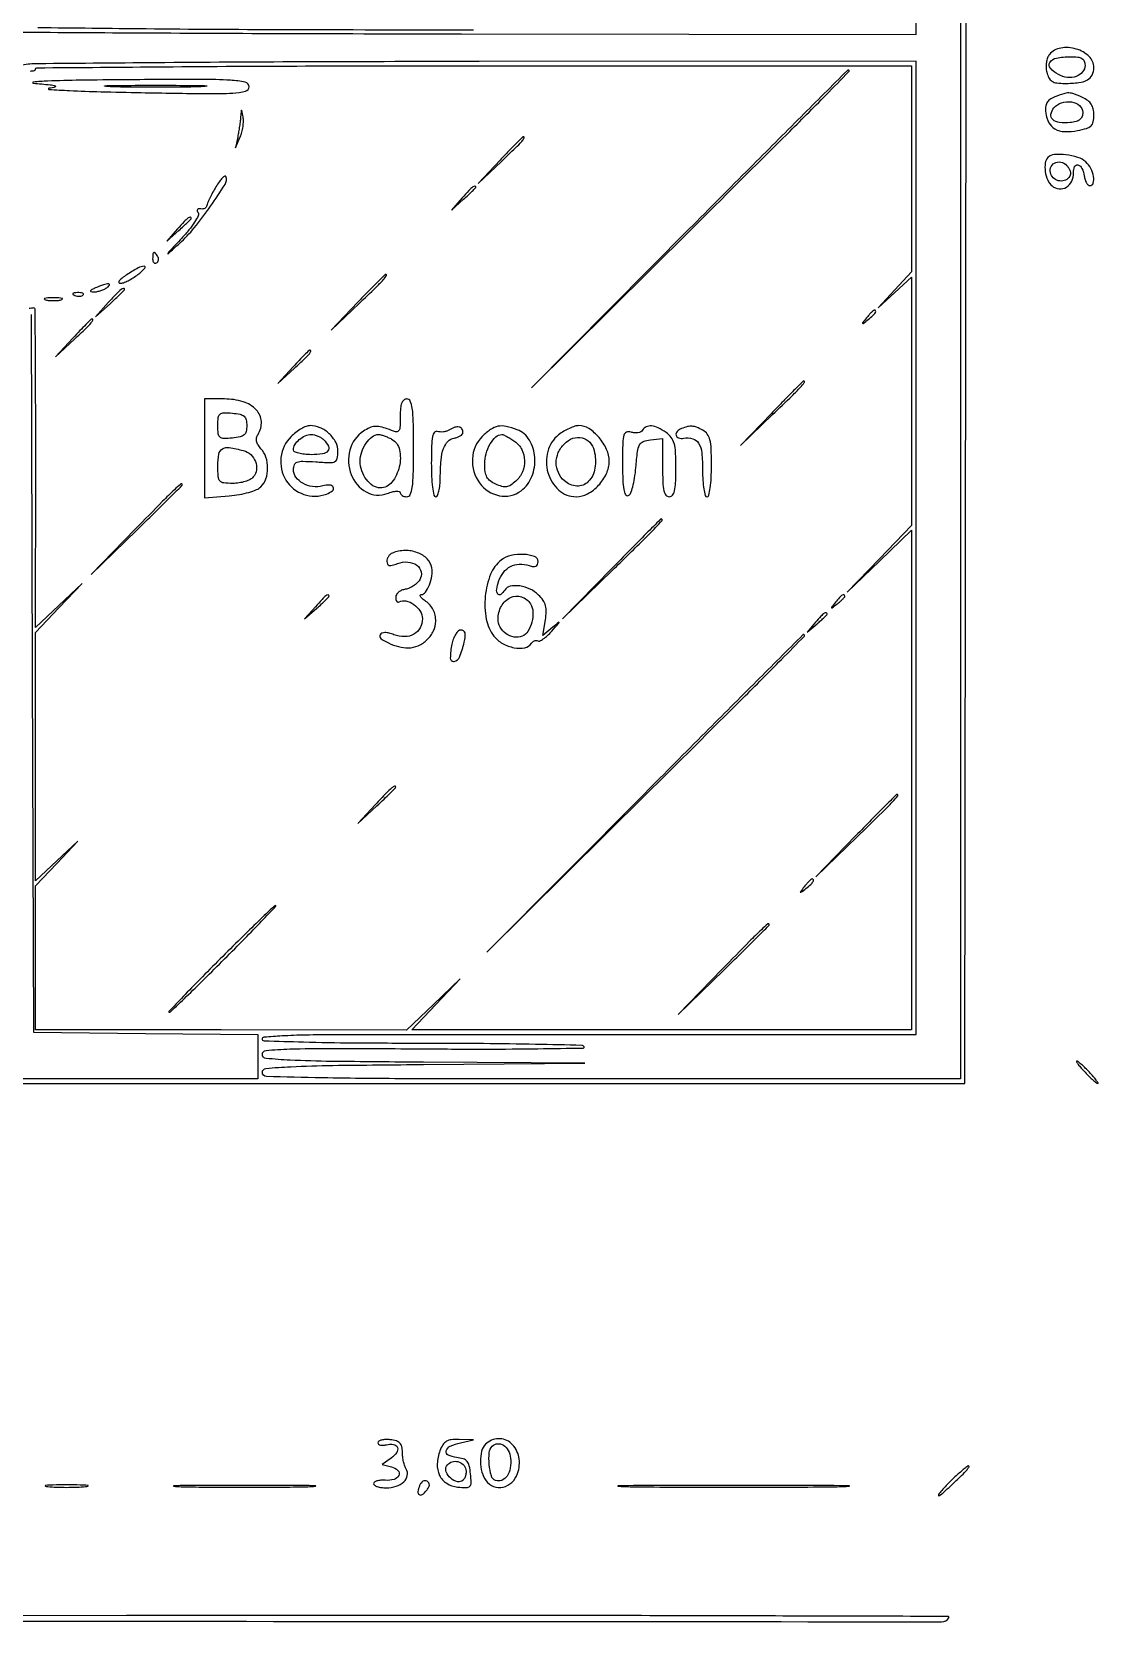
# Model space of a CAD drawing. Extents: x 121 to 921, y 24 to 639.
# Drawn here: x 681.2 to 920.9, y 24.4 to 383.6 of the extents above; entities that cross this region are included whole.
import ezdxf

# ---------------------------------------------------------------- set-up
doc = ezdxf.new("R2010")
doc.units = 0

msp = doc.modelspace()

# ---------------------------------------------------------------- linework, layer by layer
for points in [[(500.883774, 26.115619, 0.000011), (693.398486, 25.987309, 0.000012), (885.762253, 25.867917, 0.260085), (887.34552, 26.75, 0.58647), (887.174201, 27.058284, 0.000019), (833.217006, 27.204707, 0.000634), (773.48054, 27.28875, 0.000379), (702.42729, 27.244746), (517.045507, 26.989492)], [(890, 609), (890, 378.5), (890, 148), (811.5, 148, -0.000494), (766.544158, 148.044433, -0.004243), (746.443048, 148.254737, -0.002617), (733.902543, 148.558037, -0.405624), (733, 149.487526, -0.387565), (733.803706, 150.368646, -0.01081), (739.388607, 150.76142, -0.009102), (748.830717, 151.048441, -0.001147), (769.25, 151.250395), (805.5, 151.525739), (769.25, 151.762869, -0.001109), (748.542714, 151.944245, -0.009394), (739.234668, 152.221363, -0.012161), (733.82362, 152.616366, -0.386025), (733, 153.524192, -0.389632), (733.827357, 154.424725, -0.012582), (739.176235, 154.743282, -0.009396), (748.446985, 154.887279, -0.001068), (769.40507, 154.774192, 0.001922), (783.333078, 154.722844, 0.00327), (794.979826, 154.800856, 0.000509), (805.179846, 154.946268, 0.582443), (805.346053, 155.25, 0.253784), (804.810329, 155.556455, 0.000483), (794.460628, 155.779688, 0.003196), (782.754243, 155.946016, 0.001954), (768.940983, 156, -0.00191), (753.375691, 156.059446, -0.005045), (742.235246, 156.256956, -0.001376), (733.459138, 156.525303, -0.404488), (733, 157, -0.39031), (733.415284, 157.450947, -0.00543), (737.441467, 157.739045, -0.010494), (742.688128, 157.946851, -0.004413), (749.75, 158.015867, -0.000249), (759.501761, 158.020255, -0.000041), (778.25, 158.017814, -0.000045), (800.294755, 158.011116, -0.00004), (823.25, 158.000211), (880, 157.968688), (880, 267.484344), (880, 377), (781.75, 376.925877, 0.000691), (743.766254, 376.844696, 0.001077), (711.039062, 376.658966, 0.00029), (682.494049, 376.418875, 0.037999), (679, 376.121331)], [(678.25, 383.716254, 0.924652), (678.262394, 383.544617, 0.00012), (706.34375, 383.378024, 0.000671), (738.728205, 383.237128, 0.000386), (777.75, 383.149832), (880, 383), (880, 491)], [(680.898438, 374.778588, 0.036605), (681.778854, 374.912939, 0.349857), (682, 375.190306, -0.411793), (682.321632, 375.514609, -0.000063), (710.934375, 375.747678, -0.001251), (742.730108, 375.923068, -0.00075), (780.5, 375.980198), (879, 375.981386), (879, 352.782856), (879, 329.584325), (875.25, 325.543481), (871.5, 321.502637), (875.25, 324.947485), (879, 328.392334), (879, 300.469683), (879, 272.547032), (871.75, 265.023682), (864.5, 257.500332), (871.75, 264.473346), (879, 271.446361), (879, 215.232105), (879, 159.017849), (822.79252, 159.01739), (766.58504, 159.01693), (772.042179, 164.758465), (777.499318, 170.5), (771.469845, 164.749192), (765.440372, 158.998384), (723.720186, 159.022921), (682, 159.047458), (682, 175.23938), (682, 191.431302), (686.75, 196.46503), (691.5, 201.498758), (686.75, 197.041171), (682, 192.583584), (682, 220.510347), (682, 248.437109), (687.25, 253.968101), (692.5, 259.499093), (687.2391, 254.526402), (681.9782, 249.553711), (682.026108, 285.406515, 0.00075), (682.023841, 299.165631, 0.001243), (681.975634, 310.776375, 0.000072), (681.904784, 321.22284, 0.265755), (681.787008, 321.425508, 0.161014), (681.565321, 321.471735, 0.004262), (680.556183, 321.347769, 0.00852)], [(780.5, 384, -0.000669), (737.223133, 384.057892, -0.001869), (706.875, 384.252538, -0.000198), (682.484864, 384.509801, -0.411012)]]:
    msp.add_lwpolyline(points, format="xyb")
for points in [[(532, 147), (711.495767, 147), (890.991535, 147), (891.245767, 378.500013), (891.5, 610.000027)], [(680.988171, 320), (681.244085, 239.25), (681.5, 158.5), (706.75, 158.232829), (732, 157.965658), (732, 152.982829), (732, 148), (631.5, 148)]]:
    msp.add_lwpolyline(points)
for points in [[(910.010777, 378.512986, 0.084755), (909.569444, 377.748611, 0.051243), (909.307994, 376.733652, 0.048233), (909.247949, 375.608786, 0.050754), (909.407385, 374.512986, 0.055914), (909.8896, 373.222547, 0.136816), (910.568233, 372.481212, 0.110281), (911.633949, 372.106733, 0.029568), (913.437265, 372, 0.027474), (916.618737, 372.174947, 0.097445), (918.559359, 372.784077, 0.156898), (919.615951, 373.89327, 0.112941), (920, 375.571805, 0.207164), (918.917433, 378.072492, 0.117373), (916.003318, 379.741082, 0.112126), (912.541991, 379.95952, 0.181395)], [(918, 376.067388, -0.174293), (917.461855, 374.570494, -0.136783), (916.036958, 373.577409, -0.112479), (914.054877, 373.352913, -0.095328), (912.037773, 373.979785, -0.085485), (910.208633, 375.405119, -0.341803), (910.102983, 376.729877, -0.20477), (911.582876, 377.71586, -0.045973), (914.666667, 378, -0.025057), (916.360274, 377.915074, -0.106706), (917.318805, 377.605054, -0.170605), (917.822814, 377.015604, -0.092629)], [(828.994718, 339.25), (793.5, 303.5), (829.25, 338.994718, 0.000221), (851.064848, 360.672949, 0.00246), (859.721498, 369.368133, 0.001593), (864.893352, 374.647914, 0.663304), (864.744718, 375, 0.198894), (864.566231, 374.926076, 0.000018), (854.137852, 364.498438, 0.000559), (842.62308, 352.957894, 0.000337)], [(681.5, 372.041414, -0.002911), (685.269836, 371.693247, -0.054647), (686.432899, 371.448872, -0.744876), (686.426399, 371.198154, -0.027847), (685, 370.895961, 0.893954), (685.009678, 370.661321, 0.006007), (689.651795, 370.388843, 0.004918), (696.680072, 370.130226, 0.002325), (705.750792, 369.927959, 0.001384), (720.619257, 369.706747, 0.016644), (726.348288, 369.828091, 0.04563), (729.212457, 370.248262, 0.34655), (730.000792, 371.25, 0.356375), (729.163185, 372.274977, 0.036099), (725.810959, 372.709161, 0.014535), (719.24546, 372.890216, 0.001216), (702.25, 372.823413, 0.002168), (692.043524, 372.714211, 0.005659), (684.707812, 372.520859, 0.017877), (681.497215, 372.284718, 0.906761)], [(719.25, 371.254119, -0.004979), (714.58384, 371.15308, -0.002923), (709, 371.120434, -0.002923), (703.41616, 371.15308, -0.004979), (698.75, 371.254119, -0.032133), (697.525661, 371.371836, -0.908465), (697.532812, 371.483005, -0.006588), (701.648942, 371.558883, -0.001314), (709, 371.578205, -0.001314), (716.351058, 371.558883, -0.006588), (720.467188, 371.483005, -0.908465), (720.474339, 371.371836, -0.032133)], [(911.182865, 368.944003, 0.055573), (910.086184, 368.355633, 0.115145), (909.436034, 367.640827, 0.109743), (909.151446, 366.687755, 0.047631), (909.182865, 365.358251, 0.091804), (909.871458, 363.147207, 0.146223), (911.247549, 361.743314, 0.120814), (913.383734, 361.164629, 0.052431), (916.336759, 361.403398, 0.023945), (918.359124, 361.884025, 0.120261), (919.360755, 362.458293, 0.155392), (919.850426, 363.349275, 0.04859), (920, 364.884798, 0.052989), (919.854973, 366.249412, 0.090352), (919.418277, 367.305858, 0.090264), (918.636701, 368.141082, 0.052799), (917.452947, 368.839485, 0.017019), (915.51873, 369.642462, 0.085908), (914.374137, 369.860292, 0.083894), (913.210379, 369.683541, 0.015818)], [(917.5, 365.5, -0.08811), (917.331696, 364.552342, -0.135325), (916.85, 363.878395, -0.103819), (915.982947, 363.433226, -0.038432), (914.628178, 363.171822, -0.058191), (912.264892, 363.177659, -0.157722), (910.760873, 363.870326, -0.25117), (910.349088, 365.056319, -0.13449), (911.006786, 366.508176, -0.145222), (912.721896, 367.655655, -0.114307), (914.96162, 367.820775, -0.134597), (916.792583, 366.999553, -0.224037)], [(728.122527, 364.5, -0.012099), (728.028793, 363.556043, -0.005853), (727.865555, 362.353125, -0.0058), (727.666163, 361.103148, -0.008301), (727.458137, 360), (726.943584, 357.5), (728.01472, 359.953157, 0.037891), (728.395048, 361.042379, 0.02841), (728.651729, 362.286959, 0.02902), (728.758811, 363.492939, 0.056736), (728.679111, 364.453157, 0.001161), (728.392305, 365.879097, 0.333061), (728.306962, 365.955007, 0.415369), (728.230329, 365.890013, 0.001311)], [(786.462408, 354.75), (781.5, 349.5), (786.75, 354.462408, 0.002382), (789.916766, 357.48439, 0.01834), (791.340424, 358.960388, 0.059334), (791.876975, 359.72458, 0.567399), (791.712408, 360, 0.197838), (791.521031, 359.921192, 0.001034), (790.051589, 358.457812, 0.004332), (788.38549, 356.762593, 0.002707)], [(909.666667, 355.333333, 0.165554), (909.051313, 354.082739, 0.067956), (909.063895, 352.16737, 0.06593), (909.605782, 350.239003, 0.118667), (910.583823, 348.930433, 0.152389), (912.180726, 348.27351, 0.161374), (913.826588, 348.662645, 0.145706), (915.031503, 350.011041, 0.120132), (915.41765, 351.908451, -0.109101), (915.668937, 353.297308, -0.385592), (916.420933, 353.649875, -0.213332), (917.314244, 352.869537, -0.071707), (917.819551, 351.171672, 0.03972), (918.010249, 350.340372, 0.0544), (918.318553, 349.637929, 0.067215), (918.689808, 349.156108, 0.197525), (919.069551, 349, 0.328863), (919.84388, 349.571056, 0.117135), (919.941054, 351.025736, 0.079664), (919.32085, 352.863359, 0.087911), (918.171259, 354.345012, 0.108065), (916.391623, 355.3646, 0.047356), (913.719493, 355.935074, 0.046673), (911.113251, 355.993498, 0.180558)], [(914.559307, 351.095961, -0.14722), (913.608729, 350.253993, -0.138674), (912.327393, 350.051215, -0.135301), (911.105968, 350.549872, -0.137816), (910.322898, 351.600925, -0.168169), (910.275796, 353.019685, -0.193875), (911.125379, 354.063798, -0.17806), (912.528229, 354.279175, -0.147339), (913.868324, 353.559797, -0.061169), (914.34096, 352.95504, -0.067041), (914.635734, 352.271797, -0.075969), (914.715842, 351.617243, -0.13168)], [(722.565695, 348.727315, 0.010176), (721.816953, 347.418374, 0.012147), (721.166943, 346.154274, 0.010951), (720.670881, 345.069077, 0.074175), (720.520241, 344.5, -0.133345), (720.378335, 344.140359, -0.112715), (720.066072, 343.874466, -0.097433), (719.627188, 343.745106, -0.076151), (719.130216, 343.774777, 0.076777), (718.682317, 343.800958, 0.220243), (718.419735, 343.64766, 0.218429), (718.365433, 343.347028, 0.075687), (718.542335, 342.931501, -0.258067), (718.575966, 342.238048, -0.02764), (717.758234, 340.782703, -0.028299), (716.501812, 339.036737, -0.018352), (714.866665, 337.161278, 0.000299), (711.921744, 334.020042, 0.087878), (711.729019, 333.724108, 0.802264), (711.7916, 333.679384, 0.000553), (714.37496, 336.004554, 0.038501), (717.68137, 339.484163, 0.018928), (721.355858, 344.367541, 0.011351), (724.611564, 349.288201, 0.226487), (724.815312, 351.031378, 0.46806), (724.54596, 351.134659, 0.072116), (724.024421, 350.735401, 0.039703), (723.330782, 349.901917, 0.018695)], [(777.924314, 346.25), (775.5, 343.5), (778.25, 345.924314, 0.006223), (779.303915, 346.876984, 0.009492), (780.192188, 347.732156, 0.004632), (780.918342, 348.471891, 0.194102), (781, 348.674314, 0.426412), (780.773973, 348.891157, 0.157803), (780.311864, 348.720118, 0.038158), (779.422009, 347.901388, 0.007047)], [(713.924314, 339.25), (711.5, 336.5), (714.25, 338.924314, 0.006223), (715.303915, 339.876984, 0.009492), (716.192188, 340.732156, 0.004632), (716.918342, 341.471891, 0.194102), (717, 341.674314, 0.426412), (716.773973, 341.891157, 0.157803), (716.311864, 341.720118, 0.038158), (715.422009, 340.901388, 0.007047)], [(702.5, 328.932166, 0.02059), (701.443674, 328.192505, 0.062996), (700.821875, 327.579995, 0.238246), (700.748527, 327.216899, 0.340756), (701, 327.0275, 0.085343), (701.744845, 327.164261, 0.026574), (702.79375, 327.613923, 0.025702), (703.932717, 328.250303, 0.025726), (705, 329, 0.031615), (706.606737, 330.429262, 0.676276), (706.424841, 330.849293, 0.121049), (705.090917, 330.482913, 0.015181)], [(708.333333, 332.543989, 0.059057), (708.394948, 332.024148, 0.126631), (708.582917, 331.669932, 0.191218), (708.860929, 331.534562, 0.158515), (709.182979, 331.613087, 0.108766), (709.463027, 331.88478, 0.099739), (709.614038, 332.257398, 0.095385), (709.612382, 332.673795, 0.090093), (709.457295, 333.069098, 0.02679), (708.913397, 333.852054, 0.350126), (708.59208, 333.929499, 0.269722), (708.376303, 333.618676, 0.019984)], [(695.5, 326, 0.014925), (694.658129, 325.608071, 0.152377), (694.384577, 325.343886, 0.491407), (694.464625, 325.161267, 0.051935), (695, 325.085598, 0.053798), (695.682866, 325.134067, 0.029384), (696.5, 325.331527, 0.028934), (697.315929, 325.632796, 0.040566), (698, 326, 0.095694), (698.618131, 326.592871, 0.608383), (698.466394, 326.885992, 0.081911), (697.313446, 326.695838, 0.019739)], [(754.468697, 322.75), (748.5, 316.5), (754.75, 322.468697, 0.001842), (758.526162, 326.101597, 0.015158), (760.188581, 327.813502, 0.043781), (760.876507, 328.712971, 0.591372), (760.718697, 329, 0.198184), (760.529557, 328.921966, 0.0007), (758.766721, 327.164062, 0.003552), (756.777178, 325.146053, 0.002203)], [(684.25, 323.310674, 0.039571), (685.047266, 323.168469, 0.024357), (686, 323.122029, 0.024357), (686.952734, 323.168469, 0.039571), (687.75, 323.310674, 0.161593), (688.00914, 323.478988, 0.542911), (687.957812, 323.633659, 0.052887), (687.251983, 323.740287, 0.011065), (686, 323.767997, 0.011065), (684.748017, 323.740287, 0.052887), (684.042188, 323.633659, 0.542911), (683.99086, 323.478988, 0.161593)], [(690.8125, 324.316886, 0.051402), (691.359369, 324.160852, 0.05415), (691.916927, 324.123424, 0.060344), (692.402231, 324.202593, 0.126455), (692.729167, 324.395833, 0.296942), (692.77538, 324.614691, 0.208169), (692.592839, 324.799335, 0.077125), (692.112848, 324.910055, 0.028489), (691.416667, 324.921053, 0.018894), (690.670344, 324.862007, 0.168741), (690.37858, 324.720685, 0.470617), (690.395823, 324.538436, 0.054073)], [(698.437091, 322.75), (695.5, 319.5), (698.75, 322.437091, 0.004953), (699.995657, 323.585435, 0.007681), (701.045313, 324.603329, 0.003116), (701.918954, 325.487928, 0.195675), (702, 325.687091, 0.469811), (701.760705, 325.885551, 0.126516), (701.245213, 325.644302, 0.031436), (700.239026, 324.702672, 0.005203)], [(868.872445, 319.25, 0.001576), (867.99236, 318.120493, 0.377591), (868, 318, 0.377591), (868.120493, 317.99236, 0.001576), (869.25, 318.872445, 0.017685), (870.306759, 319.76332, 0.065617), (870.869516, 320.426111, 0.241985), (870.90695, 320.806605, 0.307699), (870.622445, 321, 0.184603), (870.410139, 320.91885, 0.013803), (869.952641, 320.485937, 0.017649), (869.425681, 319.920402, 0.012436)], [(690.452948, 314.75), (686.5, 310.5), (690.75, 314.452948, 0.003311), (693.308562, 316.864475, 0.023188), (694.492362, 318.10505, 0.084306), (694.879312, 318.739874, 0.530177), (694.702948, 319, 0.197177), (694.508439, 318.920192, 0.00167), (693.331976, 317.751562, 0.005545), (691.989648, 316.379129, 0.003505)], [(739.946167, 308.25), (736.5, 304.5), (740.25, 307.946167, 0.004068), (742.505211, 310.052752, 0.026699), (743.568348, 311.17594, 0.102567), (743.881757, 311.749449, 0.503731), (743.696167, 312, 0.196596), (743.49958, 311.919596, 0.00223), (742.469273, 310.898438, 0.006442), (741.289043, 309.687395, 0.004107)], [(847.47318, 297.75), (840.5, 290.5), (847.75, 297.47318, 0.001495), (852.136249, 301.717269, 0.012912), (854.036831, 303.665349, 0.033553), (854.876915, 304.703881, 0.60757), (854.72318, 305, 0.198387), (854.535715, 304.922571, 0.000505), (852.479305, 302.870313, 0.003008), (850.166504, 300.529511, 0.001857)], [(720, 289.87617), (720, 278.75234), (725.550768, 279.212653, 0.022236), (727.843655, 279.505898, 0.026626), (729.965235, 279.99127, 0.028347), (731.696205, 280.593519, 0.098793), (732.675768, 281.247197, 0.115805), (733.801332, 283.063355, 0.081241), (734.191154, 285.446998, 0.079838), (733.801448, 287.871735, 0.104596), (732.67559, 289.805975, -0.047061), (732.029907, 290.670465, -0.08797), (731.71346, 291.481597, -0.10361), (731.721238, 292.259245, -0.087067), (732.035277, 293.022839, 0.15725), (732.778906, 295.911858, 0.176011), (731.641967, 298.538731, 0.129979), (728.683625, 300.374426, 0.074351), (724.5, 301), (720, 301)], [(764, 297.086864, -0.009719), (763.94995, 294.512252, -0.192463), (763.634696, 293.804698, -0.27034), (762.975207, 293.640991, -0.019048), (761.100929, 294.268005, 0.034407), (759.517721, 294.744142, 0.080407), (758.286779, 294.821646, 0.082741), (757.115991, 294.506811, 0.038078), (755.729161, 293.742109, 0.185802), (752.686956, 289.510763, 0.156782), (752.992533, 283.97066, 0.176363), (756.375695, 280.076288, 0.220292), (761.100929, 279.731995, -0.025603), (762.22377, 280.091336, -0.049073), (763.156694, 280.242339, -0.076476), (763.787054, 280.185291, -0.34473), (764, 279.913136, 0.16118), (764.115273, 279.564835, 0.096483), (764.440625, 279.268234, 0.077967), (764.926334, 279.067891, 0.058967), (765.5, 279, 0.298365), (766.274155, 279.507104, 0.06897), (766.715909, 281.083333, 0.029335), (766.945969, 284.070071, 0.004556), (767, 290, 0.004556), (766.945969, 295.929929, 0.029335), (766.715909, 298.916667, 0.06897), (766.274155, 300.492896, 0.298365), (765.5, 301, 0.174454), (764.81756, 300.754417, 0.129183), (764.345831, 300.097811, 0.070592), (764.077408, 298.925553, 0.02104)], [(729.5, 295, -0.054719), (729.355282, 293.681597, -0.161027), (728.893664, 292.907951, -0.126565), (727.980404, 292.453521, -0.028459), (726.25, 292.186642, -0.022077), (724.302476, 292.08533, -0.182315), (723.484802, 292.386439, -0.191801), (723.092234, 293.143654, -0.024828), (723, 295, -0.024828), (723.092234, 296.856346, -0.191801), (723.484802, 297.613561, -0.182315), (724.302476, 297.91467, -0.022077), (726.25, 297.813358, -0.028459), (727.980404, 297.546479, -0.126565), (728.893664, 297.092049, -0.161027), (729.355282, 296.318403, -0.054719)], [(739.454545, 292.545455, 0.169128), (737.183102, 287.846968, 0.168305), (738.315132, 282.742892, 0.172928), (742.322665, 279.524716, 0.176944), (747.418213, 279.606989, 0.071774), (748.748986, 280.350861, 0.348671), (748.946017, 281.132915, 0.291863), (748.195352, 281.623301, 0.064245), (746.593141, 281.434021, -0.093602), (744.282337, 281.296958, -0.096223), (742.105208, 282.016673, -0.109387), (740.559188, 283.397542, -0.157241), (740, 285.131697, -0.096135), (740.213283, 286.230738, -0.217611), (740.814455, 286.80086, -0.09024), (742.071696, 286.991339, -0.009889), (745.000622, 286.846513, 0.008782), (748.185648, 286.681954, 0.118777), (749.319197, 286.914555, 0.240289), (749.849833, 287.597812, 0.047265), (750.000622, 289.193296, 0.120102), (749.492955, 291.274198, 0.086535), (748.038768, 293.183163, 0.084109), (745.978319, 294.531171, 0.103244), (743.732039, 295, 0.095953), (742.862174, 294.831516, 0.034592), (741.723559, 294.278977, 0.032777), (740.528315, 293.484768, 0.033358)], [(775.090684, 294.076264, -0.06041), (774.452387, 293.773255, -0.046631), (773.701528, 293.597963, -0.047795), (772.957161, 293.567697, -0.07804), (772.340684, 293.699509, 0.339851), (771.696361, 293.508075, 0.110436), (771.277153, 292.535067, 0.039643), (771.05482, 290.476335, 0.007083), (771, 286.606989, 0.011316), (771.068463, 283.582257, 0.021365), (771.282865, 281.151747, 0.018176), (771.589277, 279.334654, 0.355818), (772, 279, 0.30286), (772.388678, 279.259205, 0.040109), (772.710261, 280.248438, 0.035558), (772.936084, 281.621157, 0.022191), (773.013655, 283.25, -0.020417), (773.189141, 287.232023, -0.062974), (773.751547, 289.862271, -0.106933), (774.725007, 291.451853, -0.164338), (776.141548, 292.193807, 0.046183), (776.885569, 292.383014, 0.058714), (777.520426, 292.696462, 0.07083), (777.959219, 293.079251, 0.170564), (778.114611, 293.475, 0.161472), (777.88451, 294.263608, 0.195028), (777.244635, 294.684203, 0.129056), (776.25312, 294.624226, 0.061773)], [(782.454545, 292.545455, 0.186492), (780.23959, 287.540605, 0.169371), (781.848938, 282.10103, 0.189691), (786.296661, 279.233475, 0.215088), (791.210685, 280.363298, 0.138136), (793.610068, 283.542238, 0.109805), (794.269297, 287.80928, 0.116824), (793.058788, 291.749795, 0.170843), (790.312182, 294.071408, 0.036675), (787.805538, 294.819432, 0.102481), (785.98042, 294.84213, 0.106878), (784.341896, 294.140163, 0.041948)], [(799.634859, 292.92742, 0.163048), (797.189597, 289.20352, 0.133666), (797.227775, 284.418613, 0.141303), (799.655156, 280.498992, 0.185993), (803.545455, 279, 0.124939), (806.143968, 279.659609, 0.081051), (808.607618, 281.567435, 0.079238), (810.38543, 284.211344, 0.108885), (811, 287, 0.107877), (810.420719, 289.653668, 0.069129), (808.717824, 292.322838, 0.071603), (806.442403, 294.326254, 0.145757), (804.180313, 295, 0.077447), (803.263859, 294.857191, 0.029668), (802.056965, 294.39118, 0.028513), (800.784005, 293.720651, 0.031183)], [(818.47486, 293.959323, -0.140631), (818.086637, 293.606409, -0.072852), (817.45784, 293.402963, -0.06322), (816.696361, 293.371574, -0.055621), (815.915843, 293.52671, 0.162285), (814.888158, 293.511876, 0.2471), (814.292734, 292.872863, 0.061654), (814.044995, 291.145579, 0.004826), (814, 286.484054, 0.007842), (814.058047, 282.78329, 0.034916), (814.27741, 280.622494, 0.07734), (814.661419, 279.484145, 0.367543), (815.25, 279.244516, 0.218326), (815.786781, 279.742281, 0.030909), (816.289412, 281.203093, 0.029087), (816.71412, 283.181799, 0.017263), (817, 285.577849, -0.009307), (817.374179, 289.203391, -0.089945), (817.830941, 290.675481, -0.181781), (818.665651, 291.42382, -0.064263), (820.25, 291.816422), (823, 292.132845), (823, 285.566422, 0.00928), (823.062421, 282.203691, 0.046899), (823.307109, 280.344404, 0.107755), (823.769406, 279.360541, 0.233314), (824.5, 279, 0.230924), (825.229018, 279.355662, 0.109), (825.6918, 280.323883, 0.047675), (825.93717, 282.15164, 0.009543), (826, 285.443296, 0.011265), (825.919116, 289.032995, 0.056541), (825.603367, 291.01452, 0.097244), (824.942173, 292.332915, 0.075404), (823.777494, 293.443296, 0.038024), (821.982559, 294.507071, 0.090743), (820.498173, 294.930699, 0.135537), (819.334682, 294.728076, 0.144843)], [(827.25, 294.337719, 0.107287), (826.268263, 293.669985, 0.251527), (826.041349, 292.840172, 0.269175), (826.60555, 292.236715, 0.11454), (827.75, 292.162183, -0.108149), (829.79523, 292.054902, -0.195167), (831.107173, 291.050595, -0.109464), (831.810993, 288.882498, -0.023963), (832, 284.940983, 0.015621), (832.071572, 282.650657, 0.026076), (832.292081, 280.735246, 0.024323), (832.60569, 279.301865, 0.338832), (833, 279, 0.350094), (833.405106, 279.323273, 0.020292), (833.714105, 280.991204, 0.022983), (833.930506, 283.223344, 0.012672), (834, 285.964816, 0.009391), (833.928427, 289.77516, 0.049958), (833.643413, 291.836484, 0.098046), (833.061211, 293.096965, 0.11329), (832.065741, 293.964816, 0.027022), (830.666363, 294.619121, 0.076664), (829.620461, 294.864352, 0.081725), (828.588181, 294.775557, 0.033671)], [(746.8, 291.8, -0.077375), (747.856045, 290.354511, -0.302549), (747.7395, 289.309566, -0.185086), (746.540248, 288.644871, -0.035033), (744, 288.466667, -0.025195), (742.467167, 288.543956, -0.039982), (741.175, 288.78, -0.047842), (740.258118, 289.121159, -0.287276), (740, 289.533333, -0.139481), (740.334237, 290.708163, -0.075733), (741.315365, 291.860017, -0.072941), (742.644486, 292.709069, -0.106106), (744, 293, -0.062206), (744.700322, 292.912533, -0.039117), (745.4825, 292.6475, -0.038823), (746.223325, 292.259462, -0.056383)], [(762.065741, 291.964816, -0.222219), (763.843326, 289.587608, -0.109079), (763.794781, 285.723938, -0.110368), (762.128385, 282.271667, -0.229202), (759.5, 281, -0.145508), (757.877142, 281.482495, -0.087552), (756.399656, 282.866208, -0.078845), (755.359072, 284.835386, -0.082379), (755, 287, -0.082106), (755.342052, 289.068948, -0.069103), (756.340547, 291.05585, -0.076236), (757.710269, 292.509035, -0.167228), (759.13717, 293, -0.065952), (759.647375, 292.932408, -0.019088), (760.407592, 292.695915, -0.018839), (761.252241, 292.361054, -0.019073)], [(789.777494, 291.443296, -0.125717), (791.350787, 289.611629, -0.109213), (791.958541, 287.149204, -0.105538), (791.477317, 284.590294, -0.110205), (789.995938, 282.496324, -0.038587), (788.844508, 281.605589, -0.108446), (787.898347, 281.243771, -0.107293), (786.881503, 281.309519, -0.037315), (785.495938, 281.819897, -0.056003), (784.263971, 282.557397, -0.105687), (783.513272, 283.43273, -0.090993), (783.12036, 284.631132, -0.033846), (783, 286.407133, -0.068877), (783.315985, 288.690091, -0.063422), (784.242706, 290.871353, -0.071927), (785.515427, 292.471124, -0.191065), (786.848922, 293, -0.107146), (787.247761, 292.91354, -0.015406), (788.000442, 292.542718, -0.016897), (788.874801, 292.039346, -0.013716)], [(807.619347, 289.380508, -0.099719), (807.805978, 285.422994, -0.157409), (806.298209, 282.409458, -0.215222), (803.714102, 281.405248, -0.172232), (800.928336, 282.564855, -0.102252), (799.562011, 284.433163, -0.107242), (799.078554, 286.658017, -0.104487), (799.557724, 288.929375, -0.09258), (800.925787, 290.925787, -0.109337), (802.839964, 292.146215, -0.145174), (804.890046, 292.272346, -0.152425), (806.606906, 291.267777, -0.123869)], [(728.716881, 289.378375, -0.118781), (730.391617, 288.466977, -0.119083), (731.465534, 286.893557, -0.125291), (731.671858, 285.068561, -0.139906), (730.960174, 283.452012, -0.102614), (730.261069, 282.894083, -0.040573), (729.116941, 282.426529, -0.037985), (727.758953, 282.107258, -0.038764), (726.377555, 282, -0.024965), (724.301064, 282.103743, -0.194844), (723.461097, 282.546072, -0.160901), (723.078995, 283.496764, -0.015775), (723, 286, -0.041818), (723.219055, 288.614578, -0.220966), (724.012764, 289.769486, -0.175443), (725.547, 290.058804, -0.025246)], [(704.481238, 271.75), (694.5, 261.5), (704.75, 271.481238, 0.00126), (708.679875, 275.327415, 0.002061), (711.989063, 278.609437, 0.000239), (714.923768, 281.546949, 0.198664), (715, 281.731238, 0.633634), (714.685579, 281.879734, 0.017713), (713.217101, 280.581974, 0.008931), (710.559692, 277.968595, 0.000944)], [(811.482946, 262.75), (800.5, 251.5), (811.75, 262.482946, 0.000839), (818.579757, 269.172997, 0.008097), (821.430444, 272.066995, 0.01487), (822.880755, 273.681336, 0.638497), (822.732946, 274, 0.198709), (822.549358, 273.92404, 0.000196), (819.318098, 270.695312, 0.001865), (815.713103, 267.063329, 0.001138)], [(762.25, 266.337719, 0.086289), (761.7721, 266.040969, 0.065133), (761.367188, 265.572621, 0.064586), (761.093363, 265.011228, 0.081382), (761, 264.441418, 0.114343), (761.140187, 263.836422, 0.233464), (761.516785, 263.546135, 0.117625), (762.208726, 263.57119, 0.023242), (763.396523, 263.960658, -0.107591), (765.733164, 264.311329, -0.14228), (767.746055, 263.580993, -0.188012), (768.710123, 262.07157, -0.188176), (768.397872, 260.308569, -0.066699), (767.818401, 259.592718, -0.044367), (766.988557, 258.937399, -0.044199), (766.05105, 258.435649, -0.06393), (765.147872, 258.180449, 0.06478), (764.326786, 257.946943, 0.073512), (763.630938, 257.517236, 0.08414), (763.162547, 256.964452, 0.134568), (763, 256.371432, 0.049813), (763.053875, 255.832001, 0.105925), (763.220312, 255.449218, 0.178463), (763.466232, 255.282281, 0.196294), (763.75, 255.32357, -0.191779), (765.276824, 255.559312, -0.099138), (767.065751, 254.753128, -0.0931), (768.49623, 253.260393, -0.145626), (769, 251.567408, -0.122815), (768.486235, 249.507331, -0.14318), (767.081735, 248.06825, -0.129057), (764.99605, 247.521365, -0.091015), (762.600876, 247.961647, 0.029786), (761.482425, 248.312247, 0.061268), (760.573114, 248.42358, 0.087688), (759.897069, 248.303714, 0.168265), (759.475227, 247.959917, 0.389478), (759.636879, 247.115886, 0.050948), (761.352857, 246.094381, 0.046408), (763.652157, 245.274842, 0.062492), (765.842593, 245, 0.106247), (768.076576, 245.48013, 0.087485), (770.095863, 246.85546, 0.088389), (771.506713, 248.823254, 0.11189), (772, 251, 0.054855), (771.853861, 252.328045, 0.061227), (771.422693, 253.541147, 0.062563), (770.720837, 254.592193, 0.061592), (769.777494, 255.443296, -0.022687), (768.998838, 256.043108, -0.067103), (768.547165, 256.542718, -0.228486), (768.500881, 256.845306, -0.329538), (768.710106, 257, 0.245374), (769.665897, 257.499104, 0.056409), (770.559674, 259.152339, 0.054085), (771.134321, 261.190174, 0.085654), (771.126895, 263, 0.154789), (770.07457, 265.010835, 0.105861), (767.889095, 266.413457, 0.093722), (765.06842, 266.905633, 0.092608)], [(786.736157, 264.75, 0.137334), (784.32077, 261.561909, 0.06974), (783.134114, 256.630662, 0.068898), (783.34371, 251.481574, 0.122674), (785.07258, 247.634859, 0.099978), (787.015511, 245.981721, 0.079207), (789.613475, 245.040425, 0.091076), (792.041548, 245.021306, 0.214043), (793.510081, 246.016312, -0.075729), (793.809209, 246.368049, -0.089155), (794.184441, 246.591469, -0.100727), (794.57578, 246.653992, -0.128507), (794.923738, 246.547132, 0.257618), (795.374946, 246.524868, 0.038954), (796.182164, 247.000911, 0.035517), (797.129842, 247.769944, 0.023656), (798.10464, 248.773666, 0.000928), (799.594263, 250.466536, 0.126005), (799.716291, 250.707314, 0.714545), (799.640781, 250.753438, 0.001869), (798.294213, 249.62787), (796.088425, 247.770049), (796.656787, 251.27245, 0.032764), (796.832326, 253.107464, 0.074701), (796.667189, 254.485599, 0.082397), (796.119876, 255.670209, 0.047077), (795.112574, 256.887426, 0.086988), (793.222651, 258.213563, 0.073431), (790.879923, 258.917055, 0.084518), (788.754749, 258.867077, 0.209245), (787.5, 258, -0.089269), (786.612019, 257.011019, -0.429754), (785.944104, 257.112437, -0.19157), (785.695296, 258.176164, -0.046696), (786.135601, 259.95914, -0.079315), (787.228702, 261.99023, -0.111089), (788.802607, 263.309204, -0.112828), (790.770203, 263.81481, -0.083732), (793, 263.5, 0.042184), (793.92767, 263.289619, 0.144755), (794.532245, 263.380261, 0.197727), (794.879337, 263.757313, 0.088639), (795, 264.432612, 0.319178), (794.198917, 265.559682, 0.074281), (791.783011, 266.01599, 0.064048), (788.915299, 265.758547, 0.108426)], [(744.924314, 254.25), (742.5, 251.5), (745.25, 253.924314, 0.006223), (746.303915, 254.876984, 0.009492), (747.192188, 255.732156, 0.004632), (747.918342, 256.471891, 0.194102), (748, 256.674314, 0.426412), (747.773973, 256.891157, 0.157803), (747.311864, 256.720118, 0.038158), (746.422009, 255.901388, 0.007047)], [(793.290071, 254.904777, -0.130901), (793.853885, 253.092501, -0.0727), (793.612322, 250.774818, -0.07481), (792.739002, 248.699617, -0.165668), (791.43619, 247.613887, -0.135069), (789.611054, 247.434645, -0.111859), (787.801215, 248.185815, -0.110528), (786.476021, 249.653479, -0.12928), (786, 251.463755, -0.12573), (786.751685, 254.405776, -0.158685), (788.785002, 256.321983, -0.190949), (791.265644, 256.480099, -0.17556)], [(861.872445, 255.25, 0.001576), (860.99236, 254.120493, 0.377591), (861, 254, 0.377591), (861.120493, 253.99236, 0.001576), (862.25, 254.872445, 0.012436), (862.920402, 255.425681, 0.017649), (863.485937, 255.952641, 0.013803), (863.91885, 256.410139, 0.184603), (864, 256.622445, 0.307699), (863.806605, 256.90695, 0.241985), (863.426111, 256.869516, 0.065617), (862.76332, 256.306759, 0.017685)], [(857.404988, 250.75), (855.5, 248.5), (857.75, 250.404988, 0.008332), (858.612165, 251.159969, 0.012381), (859.339062, 251.851732, 0.007508), (859.918017, 252.44834, 0.191119), (860, 252.654988, 0.372044), (859.789444, 252.898791, 0.197337), (859.373826, 252.795506, 0.048385), (858.598996, 252.102181, 0.010402)], [(775.618056, 245.840278, 0.043244), (775.267117, 242.690569, 0.465317), (776.110479, 241.944463, 0.268504), (777.351789, 242.930696, 0.035842), (778.389944, 246.25, 0.025555), (778.628033, 247.555656, 0.098853), (778.572532, 248.37307, 0.186629), (778.239416, 248.826248, 0.142939), (777.644052, 249, 0.187919), (777.064115, 248.774059, 0.064496), (776.473869, 248.071832, 0.053201), (775.962518, 247.049668, 0.040062)], [(818.994718, 212.25), (783.5, 176.5), (819.25, 211.994718, 0.000221), (841.064848, 233.672949, 0.00246), (849.721498, 242.368133, 0.001593), (854.893352, 247.647914, 0.663304), (854.744718, 248, 0.198894), (854.566231, 247.926076, 0.000018), (844.137852, 237.498437, 0.000559), (832.62308, 225.957894, 0.000337)], [(758.452948, 209.75), (754.5, 205.5), (758.75, 209.452948, 0.003505), (760.379129, 210.989648, 0.005545), (761.751562, 212.331976, 0.00167), (762.920192, 213.508439, 0.197177), (763, 213.702948, 0.530177), (762.739874, 213.879312, 0.084306), (762.10505, 213.492362, 0.023188), (760.864475, 212.308562, 0.003311)], [(866.479151, 202.75), (857.5, 193.5), (866.75, 202.479151, 0.001078), (872.357581, 207.946062, 0.009955), (874.733542, 210.366938, 0.021452), (875.878704, 211.690584, 0.627342), (875.729151, 212, 0.198603), (875.544018, 211.923445, 0.000298), (872.900238, 209.282813, 0.002303), (869.941228, 206.296421, 0.001412)], [(854.872445, 191.25, 0.001576), (853.99236, 190.120493, 0.377591), (854, 190, 0.377591), (854.120493, 189.99236, 0.001576), (855.25, 190.872445, 0.017685), (856.306759, 191.76332, 0.065617), (856.869516, 192.426111, 0.241985), (856.90695, 192.806605, 0.307699), (856.622445, 193, 0.184603), (856.410139, 192.91885, 0.013803), (855.952641, 192.485938, 0.017649), (855.425681, 191.920402, 0.012436)], [(723.5, 175, 0.001959), (718.945457, 170.397636, 0.003373), (715.193955, 166.525, 0.000647), (711.969949, 163.142901, 0.659097), (712.031264, 163, 0.193351), (712.371558, 163.136703, 0.000567), (715.900205, 166.525, 0.00316), (719.875467, 170.399505, 0.001955), (724.5, 175, 0.001959), (729.054543, 179.602364, 0.003373), (732.806045, 183.475, 0.000647), (736.030051, 186.857099, 0.659097), (735.968736, 187, 0.193351), (735.628442, 186.863297, 0.000567), (732.099795, 183.475, 0.00316), (728.124533, 179.600495, 0.001955)], [(836.481238, 172.75), (826.5, 162.5), (836.75, 172.481238, 0.00126), (840.679875, 176.327415, 0.002061), (843.989063, 179.609437, 0.000239), (846.923768, 182.546949, 0.198664), (847, 182.731238, 0.633634), (846.685579, 182.879734, 0.017713), (845.217101, 181.581974, 0.008931), (842.559692, 178.968595, 0.000944)], [(918, 149.5, 0.00989), (918.936139, 148.542213, 0.014186), (919.805594, 147.734375, 0.00995), (920.552307, 147.104905, 0.171788), (920.848628, 147, 0.588095), (920.921391, 147.130831, 0.020261), (920.511844, 147.734375, 0.019379), (919.866074, 148.540383, 0.009992), (919, 149.5, 0.00989), (918.063861, 150.457787, 0.014186), (917.194406, 151.265625, 0.00995), (916.447693, 151.895095, 0.171788), (916.151372, 152, 0.588095), (916.078609, 151.869169, 0.020261), (916.488156, 151.265625, 0.019379), (917.133926, 150.459617, 0.009992)], [(759, 66.160042, 0.216947), (759.150511, 65.829485, 0.117416), (759.554348, 65.617965, 0.079347), (760.164351, 65.562693, 0.046979), (760.887141, 65.680738, -0.098892), (762.511421, 65.776086, -0.277437), (763.362566, 65.08812, -0.245811), (763.207536, 63.923167, -0.08657), (761.97596, 62.695715), (759.91846, 61.254586), (762.064586, 60.693361, -0.126373), (763.485473, 59.903809, -0.324373), (763.689789, 58.811207, -0.215695), (762.607152, 57.892909, -0.087658), (760.640786, 57.688264, 0.033668), (759.629082, 57.692169, 0.053368), (758.775731, 57.54561, 0.071795), (758.190709, 57.28431, 0.25731), (758, 56.938264, 0.258298), (758.199665, 56.577548, 0.061204), (758.845282, 56.275615, 0.047923), (759.775169, 56.06824, 0.030922), (760.877555, 56, 0.079381), (763.092496, 56.353879, 0.1103), (764.813607, 57.377561, 0.152404), (765.599457, 58.775795, 0.198359), (765.33609, 60.206195, -0.063457), (765.01462, 60.876861, -0.025835), (764.745601, 61.85432, -0.025057), (764.561462, 62.947934, -0.029185), (764.5, 64, 0.052502), (764.366508, 65.26781, 0.141853), (763.943358, 66.05801, 0.130226), (763.136695, 66.539725, 0.041219), (761.75, 66.816422, 0.033284), (760.696314, 66.867055, 0.053996), (759.807812, 66.754135, 0.074249), (759.200189, 66.509661, 0.266034)], [(772.942408, 64.348522, 0.080429), (772.330105, 61.370929, 0.1239), (772.860761, 58.809041, 0.140288), (774.465233, 57.014533, 0.116665), (776.895476, 56.181535, 0.019658), (778.900203, 56.06388, 0.207324), (779.642211, 56.368491, 0.20125), (779.939671, 57.123731, 0.018423), (779.818465, 59.181535, 0.030847), (779.535111, 60.967458, 0.123306), (779.042871, 61.950099, 0.141833), (778.18732, 62.5097, 0.045852), (776.690714, 62.822143, -0.079817), (774.793269, 63.354367, -0.36538), (774.344605, 64.313822, -0.226676), (775.254093, 65.374035, -0.050726), (777.582498, 66.131685), (780.5, 66.76337), (777.225249, 66.881685, 0.034337), (775.488374, 66.82516, 0.10866), (774.389297, 66.463801, 0.121092), (773.610892, 65.701216, 0.047869)], [(783.2, 65.8, 0.135406), (782.315764, 64.242033, 0.065085), (782.045278, 61.941977, 0.062647), (782.38122, 59.524038, 0.092308), (783.306028, 57.59616, 0.146961), (785.006862, 56.30963, 0.145805), (787.14083, 56.168181, 0.134778), (789.129553, 57.232324, 0.119225), (790.408749, 59.20971, 0.133972), (790.672037, 62.937404, 0.159929), (788.950923, 65.992681, 0.197187), (786.063622, 67.050659, 0.189017)], [(788.822258, 62.680978, -0.071446), (788.759612, 60.455397, -0.106501), (788.034382, 58.655312, -0.148023), (786.834271, 57.681468, -0.190813), (785.426887, 57.66643, -0.237679), (784.501792, 58.684288, -0.044291), (784.02952, 61.243735, -0.045072), (784.01925, 63.903384, -0.176596), (784.701236, 65.367903, -0.177996), (785.897491, 65.921018, -0.166148), (787.207851, 65.588528, -0.127749), (788.291443, 64.399151, -0.09283)], [(778.664167, 60.432783, -0.078973), (778.809139, 59.748556, -0.061963), (778.754051, 58.991082, -0.062586), (778.516744, 58.278264, -0.084958), (778.12564, 57.72564, -0.258494), (776.888676, 57.370635, -0.121924), (775.359087, 58.145839, -0.117488), (774.332091, 59.568791, -0.240702), (774.440693, 60.904039, -0.147098), (775.386836, 61.742481, -0.13688), (776.667184, 61.950349, -0.134567), (777.886589, 61.465215, -0.140467)], [(768.369399, 56.520254, 0.051311), (767.999508, 55.151185, 0.281237), (768.276275, 54.472022, 0.330472), (768.944842, 54.473911, 0.059295), (769.906058, 55.386806, 0.042311), (770.382325, 56.070928, 0.115204), (770.552364, 56.632156, 0.161769), (770.431745, 57.093039, 0.11057), (770.041495, 57.474354, 0.14583), (769.591099, 57.596079, 0.123842), (769.114873, 57.463206, 0.101013), (768.684072, 57.085468, 0.070914)], [(889, 58.686033, 0.012216), (887.936525, 57.680473, 0.009017), (886.807667, 56.518438, 0.009124), (885.780104, 55.380873, 0.020114), (885.047376, 54.467634, 0.356718), (885.057623, 54.260162, 0.382537), (885.255981, 54.239171, 0.025697), (886.263772, 55.048611, 0.006683), (887.797376, 56.452948, 0.003547), (890.24853, 58.791471, 0.020699), (891.477379, 60.083286, 0.068905), (891.91197, 60.744538, 0.592781), (891.75, 60.968399, 0.140134), (891.585359, 60.897975, 0.002523), (890.839062, 60.284918, 0.006072), (889.976198, 59.550906, 0.00399)], [(684.75, 56.267795, 0.014123), (686.684912, 56.148488, 0.008335), (689, 56.109894, 0.008335), (691.315088, 56.148488, 0.014123), (693.25, 56.267795, 0.084525), (693.776995, 56.407127, 0.76997), (693.754687, 56.538141, 0.018707), (692.047184, 56.627723, 0.003751), (689, 56.650586, 0.003751), (685.952816, 56.627723, 0.018707), (684.245313, 56.538141, 0.76997), (684.223005, 56.407127, 0.084525)], [(714.75, 56.252282, 0.003396), (721.237059, 56.156506, 0.001993), (729, 56.125564, 0.001993), (736.762941, 56.156506, 0.003396), (743.25, 56.252282, 0.022053), (744.946838, 56.363844, 0.936412), (744.942187, 56.469238, 0.004493), (739.21997, 56.541164, 0.000896), (729, 56.559476, 0.000896), (718.78003, 56.541164, 0.004493), (713.057813, 56.469238, 0.936412), (713.053162, 56.363844, 0.022053)], [(815.75, 56.250921, 0.00195), (826.334109, 56.161197, 0.001144), (839, 56.132211, 0.001144), (851.665891, 56.161197, 0.00195), (862.25, 56.250921, 0.012711), (865.013448, 56.355422, 0.962899), (865.010938, 56.454166, 0.00258), (855.674884, 56.521548, 0.000514), (839, 56.538702, 0.000514), (822.325116, 56.521548, 0.00258), (812.989063, 56.454166, 0.962899), (812.986552, 56.355422, 0.012711)]]:
    msp.add_lwpolyline(points, format="xyb", close=True)

doc.saveas('drawing.dxf')
